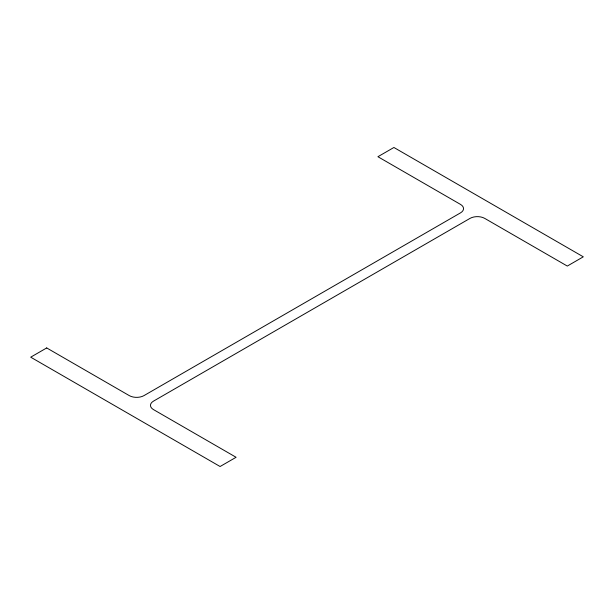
<?xml version="1.0" encoding="UTF-8"?>
<svg xmlns="http://www.w3.org/2000/svg" width="614" height="614" viewBox="0 0 614 614"><rect width="100%" height="100%" fill="white"/><g stroke="black" fill="none" stroke-linecap="round" stroke-linejoin="round"><path stroke-width="0.92" d="M46.702 347.938L30.7 357.179L220.088 466.517L236.091 457.284L153.508 409.607A10.384 5.994 0 0 1 153.508 401.126L470.032 218.384A10.384 5.994 0 0 1 484.715 218.384L567.298 266.062L583.3 256.821L393.912 147.483L377.909 156.716L460.492 204.393A10.384 5.994 0 0 1 460.492 212.874L143.968 395.616A10.384 5.994 0 0 1 129.285 395.616L46.702 347.938"/></g></svg>
